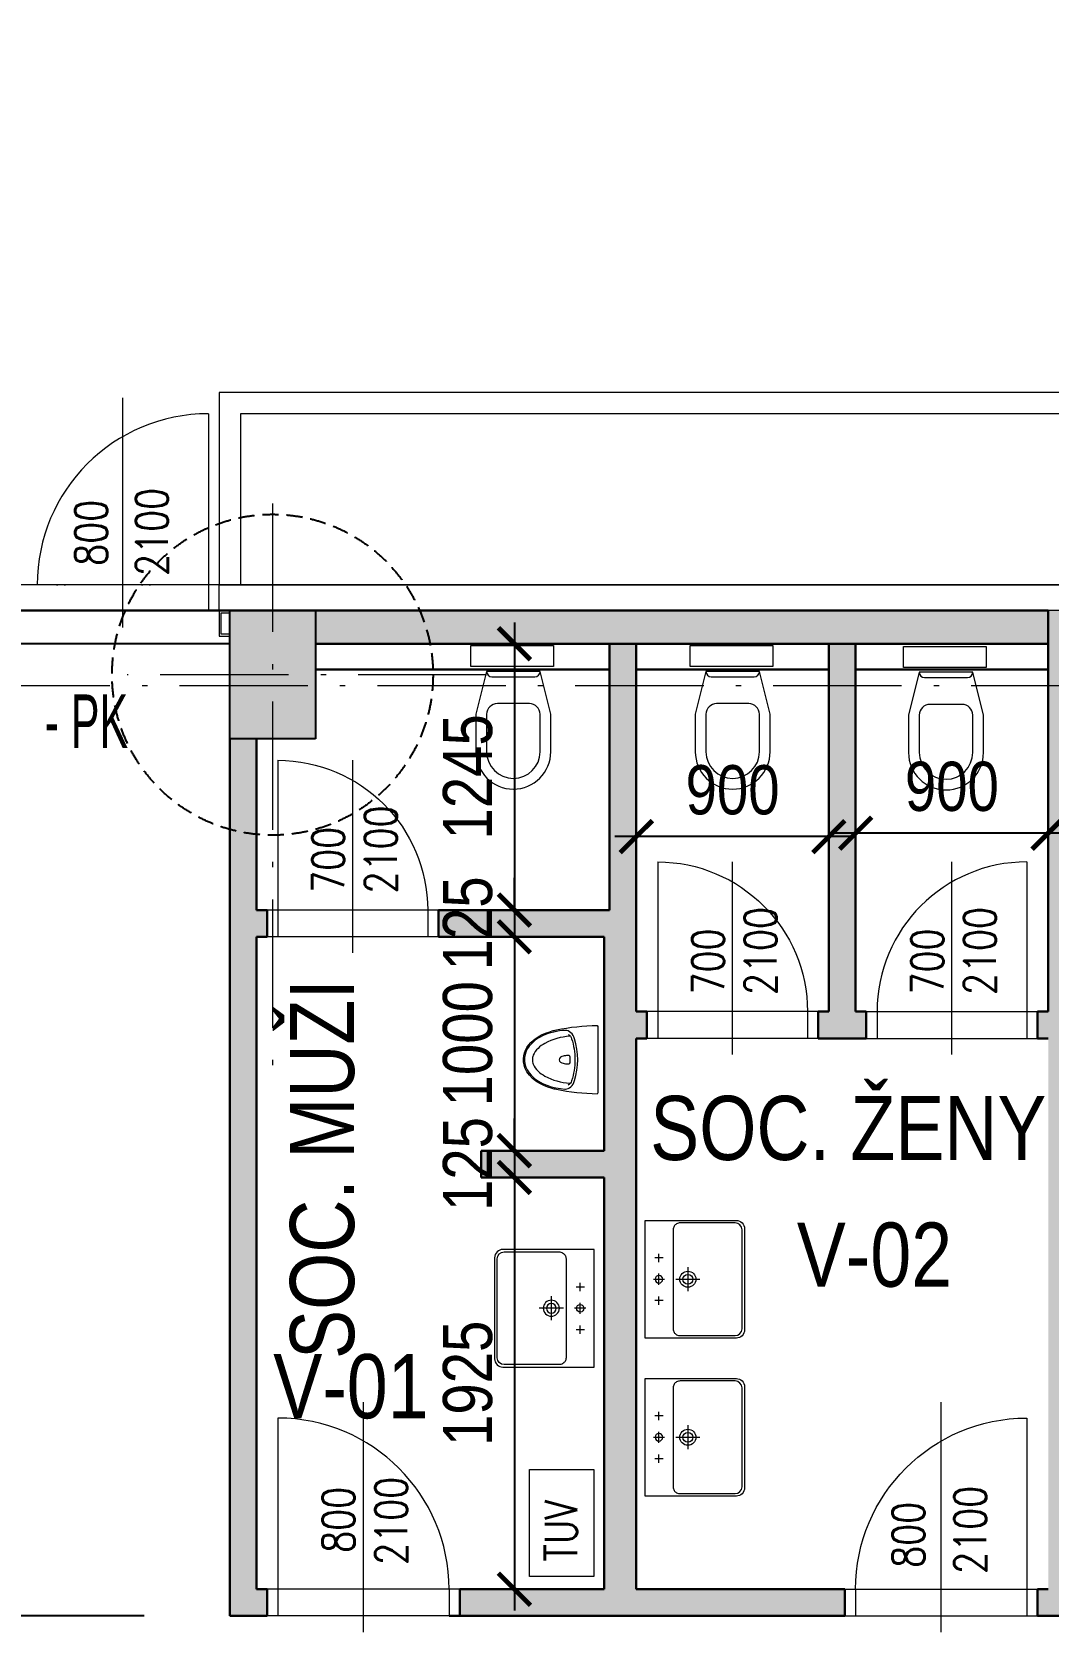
# Model space of a CAD drawing. Header units: millimetres. Extents: x 325046 to 1268204, y 1875583 to 2761998.
# Drawn here: x 902954 to 907704, y 2586509 to 2593948 of the extents above; entities that cross this region are included whole.
import ezdxf

# ---------------------------------------------------------------- set-up
doc = ezdxf.new("R2010")
doc.units = ezdxf.units.MM
doc.header["$LTSCALE"] = 100
doc.header["$PDMODE"] = 65
for name, pattern in [('ACAD_ISO05W100', [33, 24, -3, 0, -3, 0, -3]), ('ACAD_ISO10W100', [18.5, 12, -3, 0.5, -3]), ('DASHED', [0.75, 0.5, -0.25]), ('DIVIDE', [31.75, 12.7, -6.35, 0, -6.35, 0, -6.35])]:
    doc.linetypes.add(name, pattern=pattern)
for name, color, linetype, lineweight, true_color in [('DVEŘE - POPIS', 7, 'Continuous', 5, 0x008a22), ('Manipulační - obrys - 1. etapa', 7, 'Continuous', 13, 0x1a63a8), ('OCELOVÉ KONSTRUKCE', 7, 'Continuous', 13, 0x2865c8), ('otvory', 7, 'Continuous', 20, 0xb30000), ('PO - dveře a odolnosti', 7, 'Continuous', 9, 0xc51645), ('PŘÍČKY - SDK', 7, 'Continuous', 30, 0x6a1174), ('SANITA  - NOVÁ', 7, 'Continuous', 13, 0x3f3fde)]:
    doc.layers.add(name, color=color, linetype=linetype, lineweight=lineweight, true_color=true_color)
for name, color, linetype in [('kóty 100', 5, 'Continuous'), ('Kóty osové', 5, 'Continuous'), ('ČÍSLO MÍSTNOSTI', 4, 'Continuous'), ('ŽB- SLOUPY', 3, 'Continuous')]:
    doc.layers.add(name, color=color, linetype=linetype)
for name, color, linetype, lineweight in [('Objekty - osy', 5, 'ACAD_ISO10W100', 20), ('OBVODOVÝ PLÁŠŤ', 2, 'Continuous', 9), ('ŽB - Šraf-prefa', 253, 'Continuous', 13)]:
    doc.layers.add(name, color=color, linetype=linetype, lineweight=lineweight)
for name, color, linetype, true_color in [('POPIS MÍSTNOSTÍ', 7, 'Continuous', 0x072bf2), ('Příprava na dock', 7, 'Continuous', 0x616161), ('ŠRAF - SDK', 7, 'Continuous', 0xfbe0ee)]:
    doc.layers.add(name, color=color, linetype=linetype, true_color=true_color)
doc.styles.add('ARIAL NARROW', font='ARIALN.TTF')
doc.styles.add('ARIL-TENKÝ', font='arial.ttf')
doc.styles.add('FSIMPLEX', font='simplex.shx')
doc.dimstyles.new('100', dxfattribs={"dimscale": 100, "dimtxt": 2.3, "dimasz": 1.5, "dimexe": 1, "dimexo": 4, "dimgap": 1, "dimtad": 1, "dimdec": 0, "dimzin": 0, "dimdsep": 46, "dimtxsty": 'ARIAL NARROW', "dimblk": 'ARCHTICK', "dimcen": 4, "dimdle": 1, "dimclrd": 256, "dimclre": 256, "dimclrt": 7, "dimadec": 0, "dimazin": 0, "dimtfac": 1, "dimtdec": 0, "dimtix": 1, "dimtofl": 0, "dimtmove": 0, "dimatfit": 2, "dimldrblk": 'OBLIQUE', "dimfxl": 1, "dimtolj": 1, "dimtzin": 0, "dimlwd": -1, "dimlwe": -1, "dimarcsym": 1})
doc.dimstyles.new('400', dxfattribs={"dimscale": 400, "dimtxt": 2.5, "dimasz": 2, "dimexe": 1, "dimexo": 12, "dimgap": 1, "dimtad": 1, "dimdec": 0, "dimzin": 0, "dimdsep": 46, "dimtxsty": 'ARIL-TENKÝ', "dimblk": 'ARCHTICK', "dimcen": 4, "dimdle": 1, "dimclrd": 256, "dimclre": 256, "dimclrt": 7, "dimadec": 0, "dimazin": 0, "dimtfac": 1, "dimtdec": 0, "dimtix": 1, "dimtofl": 0, "dimtmove": 0, "dimatfit": 0, "dimldrblk": 'OBLIQUE', "dimfxl": 1, "dimtolj": 1, "dimtzin": 0, "dimlwd": -1, "dimlwe": -1, "dimarcsym": 0})

# ---------------------------------------------------------------- blocks, each defined once
blk = doc.blocks.new('H1 PU')
at = {"layer": 'Příprava na dock', "linetype": 'DASHED', "ltscale": 1.5}
blk.add_circle((1537735.9, -4876565), 750, dxfattribs=at)
blk = doc.blocks.new('A$C4B54234D')
at = {"layer": 'otvory', "linetype": 'DIVIDE', "ltscale": 8}
for p, q in [((873.7, 900), (873.7, 0)), ((998.7, 900), (998.7, 0))]:
    blk.add_line(p, q, dxfattribs=at)
at = {"layer": 'otvory'}
for p, q in [((873.7, 850), (998.7, 850)), ((73.7, 50), (998.7, 50))]:
    blk.add_line(p, q, dxfattribs=at)
at = {"layer": 'otvory', "ltscale": 2, "transparency": 33554687}
blk.add_line((1073.7, 450), (0, 450), dxfattribs=at)
blk.add_arc((873.7, 50), 800, 90, 180, dxfattribs=at)
blk = doc.blocks.new('A$C60C350E2')
at = {"layer": 'otvory', "linetype": 'DIVIDE', "ltscale": 8}
for p, q in [((75, 800), (75, 0)), ((200, 800), (200, 0))]:
    blk.add_line(p, q, dxfattribs=at)
at = {"layer": 'otvory'}
for p, q in [((200, 750), (75, 750)), ((900, 50), (75, 50))]:
    blk.add_line(p, q, dxfattribs=at)
at = {"layer": 'otvory', "ltscale": 2, "transparency": 33554687}
blk.add_line((0, 400), (900, 400), dxfattribs=at)
blk.add_arc((200, 50), 700, 0, 90, dxfattribs=at)
blk = doc.blocks.new('A$C32F32A5B')
at = {"layer": 'SANITA  - NOVÁ', "ltscale": 2, "transparency": 33554687}
for p, q in [((0, 0), (0, 98.3)), ((0, 98.3), (386.6, 98.3)), ((386.6, 98.3), (386.6, 0)), ((386.6, 0), (0, 0))]:
    blk.add_line(p, q, dxfattribs=at)
for points in [[(313.1, 120.8), (363.1, 320.8), (363.1, 495.8, 1), (13.1, 495.8), (13.1, 320.8), (63.1, 120.8)], [(113.1, 270.8), (263.1, 270.8, 0.41), (313.1, 320.8), (313.1, 495.8, 1), (63.1, 495.8), (63.1, 320.8, 0.41), (113.1, 270.8)], [(63.1, 120.8), (313.1, 120.8, 0.41), (288.1, 145.8), (88.1, 145.8, 0.41), (63.1, 120.8)]]:
    blk.add_lwpolyline(points, format="xyb", dxfattribs=at)
blk = doc.blocks.new('pisoir')
for points, knots in [([(154.6, 0), (154.6, 0), (160.5, -3), (160.5, -3), (159, -67.2), (152.7, -131.2), (139.5, -194.1), (138.1, -200.9), (136.4, -207.8), (134.4, -214.5), (122.2, -255.1), (102.7, -297), (68.6, -323.8), (38.6, -347.2), (-1.4, -354.8), (-37.3, -341.4), (-90.4, -321.6), (-119, -265.7), (-134.3, -214.5), (-136.3, -207.8), (-138.1, -200.9), (-139.5, -194.1), (-152.7, -131.2), (-159, -67.2), (-160.5, -3), (-160.5, -3), (-154.5, 0), (-154.5, 0), (-154.5, 0), (154.6, 0), (154.6, 0)], [0, 0, 0, 0, 1, 1, 1, 2, 2, 2, 3, 3, 3, 4, 4, 4, 5, 5, 5, 6, 6, 6, 7, 7, 7, 8, 8, 8, 9, 9, 9, 10, 10, 10, 10]), ([(-137, -154), (-133.8, -210.8), (-115.3, -272), (-72.8, -311.9), (-42.2, -340.8), (0.3, -353), (39.7, -334.8), (105.8, -304.2), (133.2, -221.6), (137, -154), (137, -154), (137, -152.2), (137, -152.2), (137, -133.4), (121.5, -116.4), (97.7, -109), (33.9, -89.2), (-33.9, -89.2), (-97.7, -109), (-121.5, -116.4), (-137, -133.4), (-137, -152.2), (-137, -152.2), (-137, -154), (-137, -154)], [0, 0, 0, 0, 1, 1, 1, 2, 2, 2, 3, 3, 3, 4, 4, 4, 5, 5, 5, 6, 6, 6, 7, 7, 7, 8, 8, 8, 8]), ([(118.5, -138.4), (114.4, -130.6), (106.4, -125.6), (98.3, -122.9), (67.1, -112.5), (33.6, -107.3), (0, -107.3), (-33.6, -107.3), (-67.1, -112.5), (-98.3, -122.9), (-106.4, -125.6), (-114.4, -130.6), (-118.5, -138.4)], [0, 0, 0, 0, 1, 1, 1, 2, 2, 2, 3, 3, 3, 4, 4, 4, 4]), ([(109.7, -131.3), (106.6, -171.9), (96.8, -212.6), (76.4, -248.1), (63.5, -270.6), (45.3, -292.5), (20.7, -302.4), (13.7, -305.2), (6.8, -306.4), (0, -306.3), (-6.8, -306.4), (-13.7, -305.2), (-20.7, -302.4), (-45.3, -292.5), (-63.5, -270.6), (-76.4, -248.1), (-96.8, -212.6), (-106.6, -171.9), (-109.7, -131.3)], [0, 0, 0, 0, 1, 1, 1, 2, 2, 2, 3, 3, 3, 4, 4, 4, 5, 5, 5, 6, 6, 6, 6]), ([(-11.6, -129.7), (-15.3, -129.9), (-18.4, -132.2), (-19.6, -135.8), (-19.6, -135.8), (-19.9, -138.3), (-19.9, -138.3), (-19.8, -139.7), (-19.8, -141.1), (-19.7, -142.6), (-19.3, -149.1), (-18.4, -155.6), (-16.7, -161.9), (-14.7, -169.7), (-9.8, -181.5), (-0.1, -181.9), (9.5, -181.5), (14.7, -169.8), (16.7, -161.9), (18.4, -155.6), (19.3, -149.1), (19.7, -142.6), (19.8, -141), (19.9, -139.4), (19.9, -137.8), (19.9, -137.8), (19.5, -135.1), (19.5, -135.1), (18.3, -131.9), (15.4, -130.1), (12.1, -129.7), (12.1, -129.7), (12.1, -129.7), (12.1, -129.7), (4.2, -129.6), (-3.7, -129.6), (-11.6, -129.7), (-11.6, -129.7), (-11.6, -129.7), (-11.6, -129.7)], [0, 0, 0, 0, 1, 1, 1, 2, 2, 2, 3, 3, 3, 4, 4, 4, 5, 5, 5, 6, 6, 6, 7, 7, 7, 8, 8, 8, 9, 9, 9, 10, 10, 10, 11, 11, 11, 12, 12, 12, 13, 13, 13, 13])]:
    blk.add_open_spline(points, degree=3, knots=knots)
blk = doc.blocks.new('umyvadlo')
for points in [[(-80.5, -65), (-100, -65), (-119.5, -65)], [(-100, -84.5), (-100, -65), (-100, -45.5)], [(26.2, -65), (-26.2, -65)], [(0, -38.8), (0, -91.2)], [(119.5, -65), (100, -65), (80.5, -65)], [(100, -84.5), (100, -65), (100, -45.5)], [(0, -143.8), (0, -256.2)], [(-56.2, -200), (56.2, -200)]]:
    blk.add_lwpolyline(points)
for points in [[(275, 0), (275, 0), (-275, 0), (-275, 0)], [(-275, 0), (-275, 0), (-275, -418.8), (-275, -418.8)], [(275, -418.8), (275, -418.8), (275, 0), (275, 0)], [(-275, -418.8), (-275, -418.8), (-275, -427.1), (-275, -427.1)], [(-275, -427.1), (-274.5, -436.8), (-270.6, -446.1), (-263.9, -453.1)], [(263.9, -453.1), (270.6, -446.1), (274.5, -436.8), (275, -427.1)], [(275, -427.1), (275, -427.1), (275, -418.8), (275, -418.8)], [(-263.9, -453.1), (-256.6, -460.7), (-246.3, -465), (-235.7, -465)], [(-235.7, -465), (-235.7, -465), (0, -465), (0, -465)], [(0, -465), (0, -465), (235.7, -465), (235.7, -465)], [(235.7, -465), (246.2, -465), (256.6, -460.7), (263.9, -453.1)]]:
    blk.add_open_spline(points, degree=3)
for points, knots in [([(17.5, -65), (17.5, -55.3), (9.7, -47.5), (0, -47.5), (-9.7, -47.5), (-17.5, -55.3), (-17.5, -65), (-17.5, -74.7), (-9.7, -82.5), (0, -82.5), (9.7, -82.5), (17.5, -74.7), (17.5, -65)], [0, 0, 0, 0, 1, 1, 1, 2, 2, 2, 3, 3, 3, 4, 4, 4, 4]), ([(0, -453.3), (0, -453.3), (231, -453.3), (231, -453.3), (248.9, -453.3), (263.3, -438.4), (263.3, -420.6), (263.3, -420.6), (263.3, -170.8), (263.3, -170.8), (263.3, -170.8), (263.3, -164.8), (263.3, -164.8), (263.3, -158.4), (262.3, -152.5), (259, -147), (256.3, -142.6), (252.5, -138.7), (248.1, -135.9), (243.2, -132.8), (237.7, -131.5), (231.9, -131.4), (231.9, -131.4), (231.9, -131.4), (231.9, -131.4), (231.9, -131.4), (0, -131.4), (0, -131.4), (0, -131.4), (0, -131.4), (0, -131.4), (0, -131.4), (-231.9, -131.4), (-231.9, -131.4), (-231.9, -131.4), (-231.9, -131.4), (-231.9, -131.4), (-237.7, -131.5), (-243.2, -132.8), (-248.1, -135.9), (-252.5, -138.7), (-256.3, -142.6), (-259, -147), (-262.3, -152.5), (-263.3, -158.4), (-263.3, -164.8), (-263.3, -164.8), (-263.3, -170.8), (-263.3, -170.8), (-263.3, -170.8), (-263.3, -420.6), (-263.3, -420.6), (-263.3, -438.4), (-248.9, -453.3), (-231, -453.3), (-231, -453.3), (0, -453.3), (0, -453.3)], [0, 0, 0, 0, 1, 1, 1, 2, 2, 2, 3, 3, 3, 4, 4, 4, 5, 5, 5, 6, 6, 6, 7, 7, 7, 8, 8, 8, 9, 9, 9, 10, 10, 10, 11, 11, 11, 12, 12, 12, 13, 13, 13, 14, 14, 14, 15, 15, 15, 16, 16, 16, 17, 17, 17, 18, 18, 18, 19, 19, 19, 19]), ([(-37.5, -200), (-37.5, -179.3), (-20.7, -162.5), (0, -162.5), (20.7, -162.5), (37.5, -179.3), (37.5, -200), (37.5, -220.7), (20.7, -237.5), (0, -237.5), (-20.7, -237.5), (-37.5, -220.7), (-37.5, -200)], [0, 0, 0, 0, 1, 1, 1, 2, 2, 2, 3, 3, 3, 4, 4, 4, 4]), ([(-23, -200), (-23, -187.3), (-12.7, -177), (0, -177), (12.7, -177), (23, -187.3), (23, -200), (23, -212.7), (12.7, -223), (0, -223), (-12.7, -223), (-23, -212.7), (-23, -200)], [0, 0, 0, 0, 1, 1, 1, 2, 2, 2, 3, 3, 3, 4, 4, 4, 4])]:
    blk.add_open_spline(points, degree=3, knots=knots)
blk = doc.blocks.new('_ARCHTICK')
at = {"color": 0, "linetype": 'ByBlock', "const_width": 0.15}
blk.add_lwpolyline([(-0.5, -0.5), (0.5, 0.5)], dxfattribs=at)
blk = doc.blocks.new('*D615')
at = {"layer": 'Defpoints', "color": 0, "ltscale": 100, "transparency": 16777216}
for p in [(902312.6, 2591087.7), (904278.7, 2591087.7), (903878.7, 2586542.7)]:
    blk.add_point(p, dxfattribs=at)
at = {"layer": 'kóty 100', "ltscale": 100, "transparency": 16777216}
for p, q in [((902312.6, 2586442.7), (902312.6, 2591187.7)), ((903878.7, 2591087.7), (902212.6, 2591087.7)), ((903478.7, 2586542.7), (902212.6, 2586542.7))]:
    blk.add_line(p, q, dxfattribs=at)
at = {"layer": 'kóty 100', "ltscale": 100, "transparency": 16777216, "xscale": 150, "yscale": 150, "zscale": 150}
for p, rotation in [((902312.6, 2591087.7), 90), ((902312.6, 2586542.7), 270)]:
    blk.add_blockref('_ARCHTICK', p, dxfattribs=dict(at, rotation=rotation))
at = {"layer": 'kóty 100', "color": 7, "ltscale": 100, "transparency": 16777216, "insert": (902095.6, 2588815.2), "char_height": 230, "attachment_point": 5, "rotation": 90, "style": 'ARIAL NARROW'}
blk.add_mtext('\\A1;4545', dxfattribs=at)
blk = doc.blocks.new('_Oblique')
at = {"color": 0, "lineweight": -2}
blk.add_line((-0.5, -0.5), (0.5, 0.5), dxfattribs=at)
blk = doc.blocks.new('*D831')
at = {"layer": 'Defpoints', "color": 0, "ltscale": 100, "transparency": 16777216}
for p in [(906803.7, 2591087.7), (907703.7, 2591087.7), (906803.7, 2590202.1)]:
    blk.add_point(p, dxfattribs=at)
at = {"layer": 'kóty 100', "ltscale": 100, "transparency": 16777216}
for p, q in [((906803.7, 2590687.7), (906803.7, 2590102.1)), ((907703.7, 2590687.7), (907703.7, 2590102.1)), ((907803.7, 2590202.1), (906703.7, 2590202.1))]:
    blk.add_line(p, q, dxfattribs=at)
at = {"layer": 'kóty 100', "ltscale": 100, "transparency": 16777216, "xscale": 150, "yscale": 150, "zscale": 150, "rotation": 180}
blk.add_blockref('_ARCHTICK', (906803.7, 2590202.1), dxfattribs=at)
at = {"layer": 'kóty 100', "ltscale": 100, "transparency": 16777216, "xscale": 150, "yscale": 150, "zscale": 150}
blk.add_blockref('_ARCHTICK', (907703.7, 2590202.1), dxfattribs=at)
at = {"layer": 'kóty 100', "color": 7, "ltscale": 100, "transparency": 16777216, "insert": (907253.7, 2590419.5), "char_height": 230, "attachment_point": 5, "style": 'ARIAL NARROW'}
blk.add_mtext('\\A1;900', dxfattribs=at)
blk = doc.blocks.new('*D832')
at = {"layer": 'Defpoints', "color": 0, "ltscale": 100, "transparency": 16777216}
for p in [(905778.7, 2591087.7), (906678.7, 2591087.7), (905778.7, 2590185.9)]:
    blk.add_point(p, dxfattribs=at)
at = {"layer": 'kóty 100', "ltscale": 100, "transparency": 16777216}
for p, q in [((905778.7, 2590687.7), (905778.7, 2590085.9)), ((906678.7, 2590687.7), (906678.7, 2590085.9)), ((906778.7, 2590185.9), (905678.7, 2590185.9))]:
    blk.add_line(p, q, dxfattribs=at)
at = {"layer": 'kóty 100', "ltscale": 100, "transparency": 16777216, "xscale": 150, "yscale": 150, "zscale": 150, "rotation": 180}
blk.add_blockref('_ARCHTICK', (905778.7, 2590185.9), dxfattribs=at)
at = {"layer": 'kóty 100', "ltscale": 100, "transparency": 16777216, "xscale": 150, "yscale": 150, "zscale": 150}
blk.add_blockref('_ARCHTICK', (906678.7, 2590185.9), dxfattribs=at)
at = {"layer": 'kóty 100', "color": 7, "ltscale": 100, "transparency": 16777216, "insert": (906228.7, 2590403.3), "char_height": 230, "attachment_point": 5, "style": 'ARIAL NARROW'}
blk.add_mtext('\\A1;900', dxfattribs=at)
blk = doc.blocks.new('*D833')
at = {"layer": 'Defpoints', "color": 0, "ltscale": 100, "transparency": 16777216}
for p in [(905653.7, 2591087.7), (905208.9, 2589842.7), (905653.7, 2589842.7)]:
    blk.add_point(p, dxfattribs=at)
at = {"layer": 'kóty 100', "ltscale": 100, "transparency": 16777216}
for p, q in [((905208.9, 2591187.7), (905208.9, 2589742.7)), ((905253.7, 2591087.7), (905108.9, 2591087.7)), ((905253.7, 2589842.7), (905108.9, 2589842.7))]:
    blk.add_line(p, q, dxfattribs=at)
at = {"layer": 'kóty 100', "ltscale": 100, "transparency": 16777216, "xscale": 150, "yscale": 150, "zscale": 150}
for p, rotation in [((905208.9, 2591087.7), 90), ((905208.9, 2589842.7), 270)]:
    blk.add_blockref('_ARCHTICK', p, dxfattribs=dict(at, rotation=rotation))
at = {"layer": 'kóty 100', "color": 7, "ltscale": 100, "transparency": 16777216, "insert": (904991.5, 2590465.2), "char_height": 230, "attachment_point": 5, "rotation": 90, "style": 'ARIAL NARROW'}
blk.add_mtext('\\A1;1245', dxfattribs=at)
blk = doc.blocks.new('*D834')
at = {"layer": 'Defpoints', "color": 0, "ltscale": 100, "transparency": 16777216}
for p in [(905653.7, 2589842.7), (905208.9, 2589717.7), (905628.7, 2589717.7)]:
    blk.add_point(p, dxfattribs=at)
at = {"layer": 'kóty 100', "ltscale": 100, "transparency": 16777216}
for p, q in [((905208.9, 2589842.7), (905208.9, 2589992.7)), ((905253.7, 2589842.7), (905108.9, 2589842.7)), ((905228.7, 2589717.7), (905108.9, 2589717.7)), ((905208.9, 2589717.7), (905208.9, 2589567.7))]:
    blk.add_line(p, q, dxfattribs=at)
at = {"layer": 'kóty 100', "ltscale": 100, "transparency": 16777216, "xscale": 150, "yscale": 150, "zscale": 150}
for p, rotation in [((905208.9, 2589842.7), 270), ((905208.9, 2589717.7), 90)]:
    blk.add_blockref('_ARCHTICK', p, dxfattribs=dict(at, rotation=rotation))
at = {"layer": 'kóty 100', "color": 7, "ltscale": 100, "transparency": 16777216, "insert": (904991.5, 2589780.2), "char_height": 230, "attachment_point": 5, "rotation": 90, "style": 'ARIAL NARROW'}
blk.add_mtext('\\A1;125', dxfattribs=at)
blk = doc.blocks.new('*D835')
at = {"layer": 'Defpoints', "color": 0, "ltscale": 100, "transparency": 16777216}
for p in [(905628.7, 2589717.7), (905208.9, 2588717.7), (905628.7, 2588717.7)]:
    blk.add_point(p, dxfattribs=at)
at = {"layer": 'kóty 100', "ltscale": 100, "transparency": 16777216}
for p, q in [((905208.9, 2589817.7), (905208.9, 2588617.7)), ((905228.7, 2589717.7), (905108.9, 2589717.7)), ((905228.7, 2588717.7), (905108.9, 2588717.7))]:
    blk.add_line(p, q, dxfattribs=at)
at = {"layer": 'kóty 100', "ltscale": 100, "transparency": 16777216, "xscale": 150, "yscale": 150, "zscale": 150}
for p, rotation in [((905208.9, 2589717.7), 90), ((905208.9, 2588717.7), 270)]:
    blk.add_blockref('_ARCHTICK', p, dxfattribs=dict(at, rotation=rotation))
at = {"layer": 'kóty 100', "color": 7, "ltscale": 100, "transparency": 16777216, "insert": (904991.5, 2589217.7), "char_height": 230, "attachment_point": 5, "rotation": 90, "style": 'ARIAL NARROW'}
blk.add_mtext('\\A1;1000', dxfattribs=at)
blk = doc.blocks.new('*D836')
at = {"layer": 'Defpoints', "color": 0, "ltscale": 100, "transparency": 16777216}
for p in [(905628.7, 2588717.7), (905208.9, 2588592.7), (905628.7, 2588592.7)]:
    blk.add_point(p, dxfattribs=at)
at = {"layer": 'kóty 100', "ltscale": 100, "transparency": 16777216}
for p, q in [((905208.9, 2588717.7), (905208.9, 2588867.7)), ((905228.7, 2588717.7), (905108.9, 2588717.7)), ((905228.7, 2588592.7), (905108.9, 2588592.7)), ((905208.9, 2588592.7), (905208.9, 2588442.7))]:
    blk.add_line(p, q, dxfattribs=at)
at = {"layer": 'kóty 100', "ltscale": 100, "transparency": 16777216, "xscale": 150, "yscale": 150, "zscale": 150}
for p, rotation in [((905208.9, 2588717.7), 270), ((905208.9, 2588592.7), 90)]:
    blk.add_blockref('_ARCHTICK', p, dxfattribs=dict(at, rotation=rotation))
at = {"layer": 'kóty 100', "color": 7, "ltscale": 100, "transparency": 16777216, "insert": (904991.5, 2588655.2), "char_height": 230, "attachment_point": 5, "rotation": 90, "style": 'ARIAL NARROW'}
blk.add_mtext('\\A1;125', dxfattribs=at)
blk = doc.blocks.new('*D837')
at = {"layer": 'Defpoints', "color": 0, "ltscale": 100, "transparency": 16777216}
for p in [(905628.7, 2588592.7), (905208.9, 2586667.7), (905628.7, 2586667.7)]:
    blk.add_point(p, dxfattribs=at)
at = {"layer": 'kóty 100', "ltscale": 100, "transparency": 16777216}
for p, q in [((905208.9, 2588692.7), (905208.9, 2586567.7)), ((905228.7, 2588592.7), (905108.9, 2588592.7)), ((905228.7, 2586667.7), (905108.9, 2586667.7))]:
    blk.add_line(p, q, dxfattribs=at)
at = {"layer": 'kóty 100', "ltscale": 100, "transparency": 16777216, "xscale": 150, "yscale": 150, "zscale": 150}
for p, rotation in [((905208.9, 2588592.7), 90), ((905208.9, 2586667.7), 270)]:
    blk.add_blockref('_ARCHTICK', p, dxfattribs=dict(at, rotation=rotation))
at = {"layer": 'kóty 100', "color": 7, "ltscale": 100, "transparency": 16777216, "insert": (904991.5, 2587630.2), "char_height": 230, "attachment_point": 5, "rotation": 90, "style": 'ARIAL NARROW'}
blk.add_mtext('\\A1;1925', dxfattribs=at)
blk = doc.blocks.new('*D838')
at = {"layer": 'Defpoints', "color": 0, "ltscale": 100, "transparency": 16777216}
for p in [(907703.7, 2591087.7), (907703.7, 2589367.7), (908660.3, 2589367.7)]:
    blk.add_point(p, dxfattribs=at)
at = {"layer": 'kóty 100', "ltscale": 100, "transparency": 16777216}
for p, q in [((908660.3, 2591187.7), (908660.3, 2589267.7)), ((908103.7, 2591087.7), (908760.3, 2591087.7)), ((908103.7, 2589367.7), (908760.3, 2589367.7))]:
    blk.add_line(p, q, dxfattribs=at)
at = {"layer": 'kóty 100', "ltscale": 100, "transparency": 16777216, "xscale": 150, "yscale": 150, "zscale": 150}
for p, rotation in [((908660.3, 2591087.7), 90), ((908660.3, 2589367.7), 270)]:
    blk.add_blockref('_ARCHTICK', p, dxfattribs=dict(at, rotation=rotation))
at = {"layer": 'kóty 100', "color": 7, "ltscale": 100, "transparency": 16777216, "insert": (908442.8, 2590227.7), "char_height": 230, "attachment_point": 5, "rotation": 90, "style": 'ARIAL NARROW'}
blk.add_mtext('\\A1;1720', dxfattribs=at)
blk = doc.blocks.new('*D1556')
at = {"layer": 'Defpoints', "color": 0, "transparency": 16777216}
for p in [(705683.7, 2607865.8), (705683.7, 2591362.7), (1078473.7, 2591362.7)]:
    blk.add_point(p, dxfattribs=at)
at = {"layer": 'Kóty osové', "transparency": 16777216}
for p, q in [((705683.7, 2596162.7), (705683.7, 2608265.8)), ((1078473.7, 2596162.7), (1078473.7, 2608265.8)), ((1078873.7, 2607865.8), (705283.7, 2607865.8))]:
    blk.add_line(p, q, dxfattribs=at)
at = {"layer": 'Kóty osové', "transparency": 16777216, "xscale": 800, "yscale": 800, "zscale": 800, "rotation": 180}
blk.add_blockref('_ARCHTICK', (705683.7, 2607865.8), dxfattribs=at)
at = {"layer": 'Kóty osové', "transparency": 16777216, "xscale": 800, "yscale": 800, "zscale": 800}
blk.add_blockref('_ARCHTICK', (1078473.7, 2607865.8), dxfattribs=at)
at = {"layer": 'Kóty osové', "color": 7, "transparency": 16777216, "insert": (892078.7, 2608776.8), "char_height": 1000, "attachment_point": 5, "style": 'ARIL-TENKÝ'}
blk.add_mtext('\\A1;372790', dxfattribs=at)

msp = doc.modelspace()

# ---------------------------------------------------------------- hatches: boundary and pattern name
at = {"layer": 'ŠRAF - SDK', "ltscale": 100}
h = msp.add_hatch(color=256, dxfattribs=at)
h.dxf.hatch_style = 1
h.paths.add_polyline_path([(904053.7, 2589842.7), (904003.7, 2589842.7), (904003.7, 2590642.7), (903878.7, 2590642.7), (903878.7, 2586542.7), (904053.7, 2586542.7), (904053.7, 2586667.7), (904003.7, 2586667.7), (904003.7, 2589717.7), (904053.7, 2589717.7)])
h.paths.add_polyline_path([(905778.7, 2591087.7), (905653.7, 2591087.7), (905653.7, 2589842.7), (904853.7, 2589842.7), (904853.7, 2589717.7), (905628.7, 2589717.7), (905628.7, 2588717.7), (905053.7, 2588717.7), (905053.7, 2588592.7), (905628.7, 2588592.7), (905628.7, 2586667.7), (904953.7, 2586667.7), (904953.7, 2586542.7), (906753.7, 2586542.7), (906753.7, 2586667.7), (905778.7, 2586667.7), (905778.7, 2589242.7), (905828.7, 2589242.7), (905828.7, 2589367.7), (905778.7, 2589367.7)])
h.paths.add_polyline_path([(906803.7, 2591087.7), (906678.7, 2591087.7), (906678.7, 2589367.7), (906628.7, 2589367.7), (906628.7, 2589242.7), (906853.7, 2589242.7), (906853.7, 2589367.7), (906803.7, 2589367.7)])
h.paths.add_polyline_path([(907828.7, 2591242.7), (907703.7, 2591242.7), (907703.7, 2589367.7), (907653.7, 2589367.7), (907653.7, 2589242.7), (907703.7, 2589242.7), (907703.7, 2586667.7), (907653.7, 2586667.7), (907653.7, 2586542.7), (907828.7, 2586542.7)])
h.paths.add_polyline_path([(907703.7, 2591242.7), (904278.7, 2591242.7), (904278.7, 2591087.7), (907703.7, 2591087.7)])
at = {"layer": 'ŽB - Šraf-prefa'}
h = msp.add_hatch(color=256, dxfattribs=at)
h.dxf.hatch_style = 1
h.paths.add_polyline_path([(904278.7, 2590642.7), (903878.7, 2590642.7), (903878.7, 2591242.7), (904278.7, 2591242.7)])

# ---------------------------------------------------------------- linework, layer by layer
at = {"layer": 'Manipulační - obrys - 1. etapa', "ltscale": 100}
for points in [[(910728.7, 2591362.7), (910728.7, 2592262.7), (903828.7, 2592262.7), (903828.7, 2591362.7)], [(910628.7, 2591362.7), (910628.7, 2592162.7), (903928.7, 2592162.7), (903928.7, 2591362.7)]]:
    msp.add_lwpolyline(points, dxfattribs=at)
at = {"layer": 'Manipulační - obrys - 1. etapa'}
msp.add_lwpolyline([(1019478.7, 2542472.7), (1078473.7, 2542472.7), (1078473.7, 2591362.7), (772398.7, 2591362.7)], dxfattribs=at)
at = {"layer": 'Objekty - osy', "ltscale": 0.5}
for points in [[(904078.7, 2591742.7), (904078.7, 2589067.7)], [(905078.7, 2590942.7), (903398.7, 2590942.7)], [(703843.7, 2590892.7), (1077843.7, 2590892.7)]]:
    msp.add_lwpolyline(points, dxfattribs=at)
at = {"layer": 'OBVODOVÝ PLÁŠŤ'}
msp.add_line((903828.7, 2591242.7), (903828.7, 2591362.7), dxfattribs=at)
for points in [[(903828.7, 2591362.7), (910728.7, 2591362.7)], [(910728.7, 2591242.7), (903828.7, 2591242.7)]]:
    msp.add_lwpolyline(points, dxfattribs=at)
at = {"layer": 'OCELOVÉ KONSTRUKCE', "flags": 128}
msp.add_lwpolyline([(903878.7, 2591242.7), (903828.7, 2591242.7), (903828.7, 2591122.7), (903878.7, 2591122.7), (903878.7, 2591132.7), (903838.7, 2591132.7), (903838.7, 2591232.7), (903878.7, 2591232.7), (903878.7, 2591242.7)], dxfattribs=at)
at = {"layer": 'otvory', "ltscale": 2, "transparency": 33554687}
msp.add_line((903378.7, 2591163.7), (903378.7, 2592237.4), dxfattribs=at)
at = {"layer": 'otvory'}
for p in [(903778.7, 2592162.7), (903778.7, 2591362.7)]:
    msp.add_line(p, (903778.7, 2591237.7), dxfattribs=at)
at = {"layer": 'otvory', "linetype": 'ACAD_ISO05W100', "ltscale": 0.12}
for p, q in [((903828.7, 2591362.7), (902928.7, 2591362.7)), ((903828.7, 2591242.7), (902928.7, 2591242.7))]:
    msp.add_line(p, q, dxfattribs=at)
at = {"layer": 'otvory', "ltscale": 2, "transparency": 33554687}
msp.add_arc((903778.7, 2591362.7), 800, 90, 180, dxfattribs=at)
at = {"layer": 'PŘÍČKY - SDK', "ltscale": 100}
for p, q in [((907703.7, 2591242.7), (902153.7, 2591242.7)), ((904003.7, 2589842.7), (904003.7, 2590642.7)), ((904853.7, 2589842.7), (905653.7, 2589842.7)), ((905828.7, 2589367.7), (905778.7, 2589367.7)), ((905828.7, 2589242.7), (905778.7, 2589242.7))]:
    msp.add_line(p, q, dxfattribs=at)
at = {"layer": 'PŘÍČKY - SDK'}
for p, q in [((907703.7, 2591242.7), (907703.7, 2589367.7)), ((903878.7, 2586542.7), (903878.7, 2590642.7)), ((904053.7, 2589842.7), (904003.7, 2589842.7)), ((904053.7, 2589717.7), (904053.7, 2589842.7)), ((904903.7, 2589842.7), (904853.7, 2589842.7)), ((904853.7, 2589717.7), (904853.7, 2589842.7)), ((904853.7, 2589717.7), (904853.7, 2589842.7)), ((904853.7, 2589842.7), (904903.7, 2589842.7)), ((904003.7, 2586667.7), (904003.7, 2589717.7)), ((904053.7, 2589717.7), (904003.7, 2589717.7)), ((905628.7, 2589717.7), (904853.7, 2589717.7)), ((905628.7, 2588717.7), (905628.7, 2589717.7)), ((905828.7, 2589242.7), (905828.7, 2589367.7)), ((906628.7, 2589242.7), (906628.7, 2589367.7)), ((906628.7, 2589367.7), (906678.7, 2589367.7)), ((906803.7, 2589367.7), (906853.7, 2589367.7)), ((906853.7, 2589242.7), (906853.7, 2589367.7)), ((907653.7, 2589242.7), (907653.7, 2589367.7)), ((907653.7, 2589367.7), (907703.7, 2589367.7)), ((905778.7, 2586667.7), (905778.7, 2589242.7)), ((906628.7, 2589242.7), (906853.7, 2589242.7)), ((907653.7, 2589242.7), (907703.7, 2589242.7)), ((905628.7, 2588717.7), (905053.7, 2588717.7)), ((905053.7, 2588592.7), (905053.7, 2588717.7)), ((905628.7, 2588592.7), (905053.7, 2588592.7)), ((905628.7, 2586667.7), (905628.7, 2588592.7)), ((904053.7, 2586667.7), (904003.7, 2586667.7)), ((904053.7, 2586667.7), (904053.7, 2586542.7)), ((904953.7, 2586667.7), (904953.7, 2586542.7)), ((905628.7, 2586667.7), (904953.7, 2586667.7)), ((906753.7, 2586667.7), (905778.7, 2586667.7)), ((906753.7, 2586667.7), (906753.7, 2586542.7)), ((907653.7, 2586667.7), (907653.7, 2586542.7)), ((907703.7, 2586667.7), (907653.7, 2586667.7)), ((904053.7, 2586542.7), (903878.7, 2586542.7)), ((906753.7, 2586542.7), (904903.7, 2586542.7)), ((907828.7, 2586542.7), (907653.7, 2586542.7))]:
    msp.add_line(p, q, dxfattribs=at)
at = {"layer": 'PŘÍČKY - SDK', "ltscale": 2, "transparency": 33554687}
for p, q in [((907703.7, 2591087.7), (904278.7, 2591087.7)), ((905653.7, 2589842.7), (905653.7, 2591087.7)), ((905778.7, 2589367.7), (905778.7, 2591087.7)), ((906678.7, 2589367.7), (906678.7, 2591087.7)), ((906803.7, 2589367.7), (906803.7, 2591087.7)), ((905653.7, 2590967.7), (904278.7, 2590967.7)), ((906678.7, 2590967.7), (905778.7, 2590967.7)), ((907703.7, 2590967.7), (906803.7, 2590967.7))]:
    msp.add_line(p, q, dxfattribs=at)
at = {"layer": 'SANITA  - NOVÁ'}
msp.add_lwpolyline([(905279.8, 2587227.8), (905579.8, 2587227.8), (905579.8, 2586727.8), (905279.8, 2586727.8), (905279.8, 2587227.8)], dxfattribs=at)
at = {"layer": 'ŽB- SLOUPY'}
msp.add_lwpolyline([(904278.7, 2590642.7), (903878.7, 2590642.7), (903878.7, 2591242.7), (904278.7, 2591242.7)], close=True, dxfattribs=at)

# ---------------------------------------------------------------- block references
at = {"layer": 'otvory', "xscale": -1}
for name, p, rotation in [('A$C60C350E2', (904053.7, 2589642.7), 270), ('A$C60C350E2', (905828.7, 2589167.7), 270), ('A$C4B54234D', (907653.7, 2587541.4), 90)]:
    msp.add_blockref(name, p, dxfattribs=dict(at, rotation=rotation))
at = {"layer": 'otvory'}
for name, p, rotation in [('A$C60C350E2', (907653.7, 2589167.7), 90), ('A$C4B54234D', (904053.7, 2587541.4), 270)]:
    msp.add_blockref(name, p, dxfattribs=dict(at, rotation=rotation))
at = {"layer": 'Příprava na dock', "rotation": 90.00000000000006}
msp.add_blockref('H1 PU', (-3972486.3, 1053206.8), dxfattribs=at)
at = {"layer": 'SANITA  - NOVÁ'}
for name, p, rotation in [('A$C32F32A5B', (905392.4, 2591078.8), 180), ('A$C32F32A5B', (906417.4, 2591078.8), 180), ('A$C32F32A5B', (907414.3, 2591074.9), 180), ('umyvadlo', (905581.6, 2587981.1), 269.9997966082101)]:
    msp.add_blockref(name, p, dxfattribs=dict(at, rotation=rotation))
at = {"layer": 'SANITA  - NOVÁ', "xscale": -1}
for name, p, rotation in [('pisoir', (905599.4, 2589143.1), 270), ('umyvadlo', (905819.7, 2588116.7), 90.00020339178988), ('umyvadlo', (905819.7, 2587377.9), 90.00020339178988)]:
    msp.add_blockref(name, p, dxfattribs=dict(at, rotation=rotation))

# ---------------------------------------------------------------- texts
at = {"layer": 'DVEŘE - POPIS', "style": 'FSIMPLEX', "width": 0.8}
for s, p in [('800', (903306, 2591452.3)), ('2100', (903590, 2591404.5)), ('2100', (904659.7, 2589920.4)), ('700', (904414.1, 2589923.3)), ('2100', (906434.7, 2589445.4)), ('2100', (907459.7, 2589445.4)), ('700', (906189.1, 2589448.3)), ('700', (907214.1, 2589448.3)), ('800', (904462, 2586837.9)), ('2100', (904708.5, 2586781.5)), ('2100', (907414.5, 2586739.3)), ('800', (907125.4, 2586768.1))]:
    msp.add_text(s, height=150, rotation=90, dxfattribs=at).set_placement(p)
at = {"layer": 'PO - dveře a odolnosti', "insert": (902423.5, 2590850.4, 0), "char_height": 250, "width": 3980.887, "attachment_point": 1, "style": 'ARIAL NARROW'}
msp.add_mtext('\\A1;{\\W0.7;ÚNIK  - PK}', dxfattribs=at)
at = {"layer": 'POPIS MÍSTNOSTÍ', "insert": (904160, 2589519.7, 0), "char_height": 300, "width": 3980.887, "attachment_point": 3, "rotation": 90, "style": 'ARIAL NARROW'}
msp.add_mtext('SOC. MUŽI ', dxfattribs=at)
at = {"layer": 'POPIS MÍSTNOSTÍ', "insert": (907695.5, 2588974.1, 0), "char_height": 300, "width": 3930.887, "attachment_point": 3, "style": 'ARIAL NARROW'}
msp.add_mtext('SOC. ŽENY', dxfattribs=at)
at = {"layer": 'SANITA  - NOVÁ', "style": 'FSIMPLEX', "width": 0.8}
msp.add_text('TUV', height=150, rotation=90, dxfattribs=at).set_placement((905501.7, 2586797))
at = {"layer": 'ČÍSLO MÍSTNOSTI', "style": 'ARIAL NARROW'}
for s, p in [('V-02', (906528.9, 2588081.9)), ('V-01', (904082.1, 2587466.7))]:
    msp.add_text(s, height=300, dxfattribs=at).set_placement(p)

# ---------------------------------------------------------------- dimensions: what is measured, and where the dimension line sits
at = {"layer": 'kóty 100', "ltscale": 100}
for base, p1, p2, picture, middle in [((902312.6, 2591087.7), (903878.7, 2586542.7), (904278.7, 2591087.7), '*D615', (902095.6, 2588815.2)), ((905208.9, 2589842.7), (905653.7, 2591087.7), (905653.7, 2589842.7), '*D833', (904991.5, 2590465.2)), ((908660.3, 2589367.7), (907703.7, 2591087.7), (907703.7, 2589367.7), '*D838', (908442.8, 2590227.7))]:
    dim = msp.add_linear_dim(base=base, p1=p1, p2=p2, angle=90, dimstyle='100', dxfattribs=at)
    dim.commit()
    dim.dimension.update_dxf_attribs({"geometry": picture, "text_midpoint": middle})
for base, p1, p2, picture, middle in [((905778.7, 2590185.9), (906678.7, 2591087.7), (905778.7, 2591087.7), '*D832', (906228.7, 2590403.3)), ((906803.7, 2590202.1), (907703.7, 2591087.7), (906803.7, 2591087.7), '*D831', (907253.7, 2590419.5))]:
    dim = msp.add_linear_dim(base=base, p1=p1, p2=p2, dimstyle='100', dxfattribs=at)
    dim.commit()
    dim.dimension.update_dxf_attribs({"geometry": picture, "text_midpoint": middle})
for base, p1, p2, picture, middle in [((905208.9, 2589717.7), (905653.7, 2589842.7), (905628.7, 2589717.7), '*D834', (904991.5, 2589780.2)), ((905208.9, 2588717.7), (905628.7, 2589717.7), (905628.7, 2588717.7), '*D835', (904991.5, 2589217.7)), ((905208.9, 2588592.7), (905628.7, 2588717.7), (905628.7, 2588592.7), '*D836', (904991.5, 2588655.2)), ((905208.9, 2586667.7), (905628.7, 2588592.7), (905628.7, 2586667.7), '*D837', (904991.5, 2587630.2))]:
    dim = msp.add_linear_dim(base=base, p1=p1, p2=p2, angle=90, dimstyle='100', override={"dimtmove": 1}, dxfattribs=at)
    dim.commit()
    dim.dimension.update_dxf_attribs({"geometry": picture, "text_midpoint": middle})
at = {"layer": 'Kóty osové'}
dim = msp.add_linear_dim(base=(705683.7, 2607865.8), p1=(1078473.7, 2591362.7), p2=(705683.7, 2591362.7), dimstyle='400', override={"dimtmove": 1}, dxfattribs=at)
dim.commit()
dim.dimension.update_dxf_attribs({"geometry": '*D1556', "text_midpoint": (892078.7, 2608776.8)})

doc.saveas('drawing.dxf')
